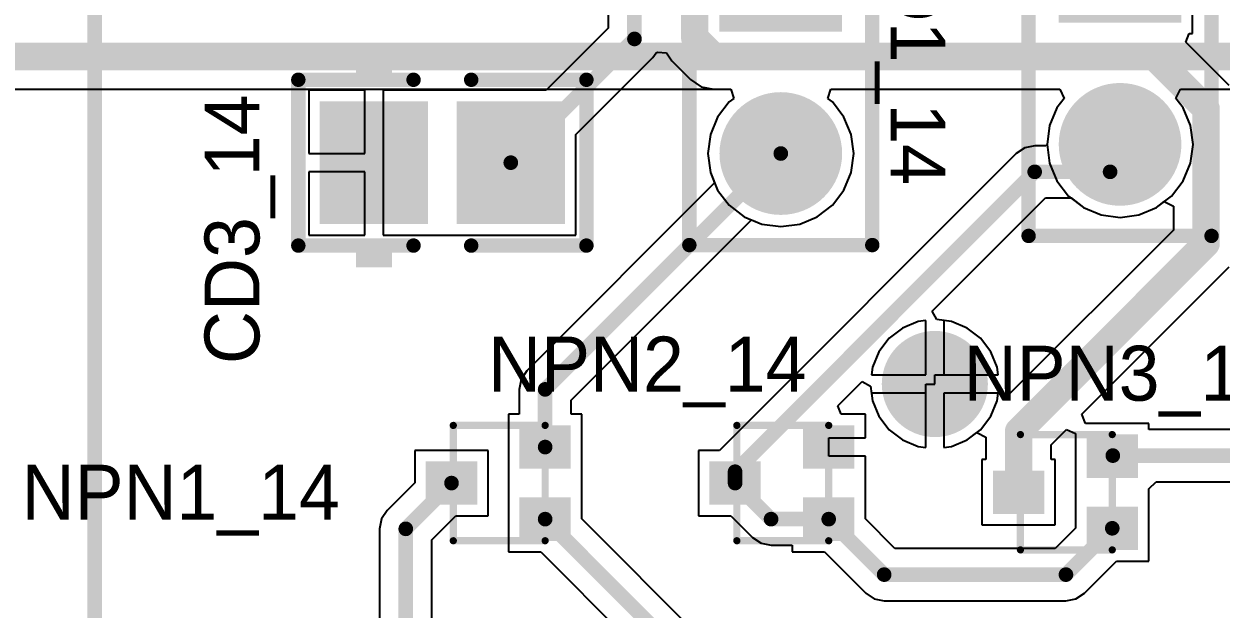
# Model space of a CAD drawing. Header units: millimetres. Extents: x 0.67 to 7.75, y 0.64 to 6.06.
# Drawn here: x 4.989 to 5.643, y 4.871 to 5.191 of the extents above; entities that cross this region are included whole.
import ezdxf

# ---------------------------------------------------------------- set-up
doc = ezdxf.new("R2010")
doc.units = ezdxf.units.MM
doc.header["$MEASUREMENT"] = 0
for name, color, linetype in [('BottomLayer', 5, 'Continuous'), ('BottomSolder', 6, 'Continuous'), ('MultiLayer', 9, 'Continuous'), ('PadHoleLayer', 156, 'Continuous'), ('TopLayer', 1, 'Continuous'), ('TopOverlay', 2, 'Continuous'), ('TopPaste', 8, 'Continuous'), ('TopSolder', 216, 'Continuous'), ('ViaHoleLayer', 16, 'Continuous')]:
    doc.layers.add(name, color=color, linetype=linetype)

# ---------------------------------------------------------------- blocks, each defined once
blk = doc.blocks.new('MMBT3904T_363')
at = {"layer": 'TopLayer'}
for points in [[(0.00787, -0.01004), (0.00787, 0.01004), (-0.00787, -0.01004), (-0.00787, 0.01004)], [(-0.01181, -0.06122), (-0.01181, -0.04114), (-0.02756, -0.06122), (-0.02756, -0.04114)], [(0.02756, -0.06122), (0.02756, -0.04114), (0.01181, -0.06122), (0.01181, -0.04114)]]:
    blk.add_solid(points, dxfattribs=at)
at = {"layer": 'TopOverlay', "const_width": 0.00394}
for points in [[(-0.0315, -0.00098), (0.0315, -0.00098)], [(-0.0315, -0.00098), (-0.0315, -0.05118)], [(0.0315, -0.00098), (0.0315, -0.05118)], [(-0.0315, -0.05118), (0.0315, -0.05118)]]:
    blk.add_lwpolyline(points, dxfattribs=at)
at = {"layer": 'TopOverlay', "const_width": 0.00197}
for points in [[(-0.03248, -0.00098, 1), (-0.03051, -0.00098, 1)], [(-0.03248, -0.00098, 1), (-0.03051, -0.00098, 1)], [(0.03051, -0.00098, 1), (0.03248, -0.00098, 1)], [(0.03051, -0.00098, 1), (0.03248, -0.00098, 1)], [(-0.03248, -0.05118, 1), (-0.03051, -0.05118, 1)], [(-0.03248, -0.05118, 1), (-0.03051, -0.05118, 1)], [(0.03051, -0.05118, 1), (0.03248, -0.05118, 1)], [(0.03051, -0.05118, 1), (0.03248, -0.05118, 1)]]:
    blk.add_lwpolyline(points, format="xyb", close=True, dxfattribs=at)
at = {"layer": 'TopPaste'}
for points in [[(0.00787, -0.01004), (0.00787, 0.01004), (-0.00787, -0.01004), (-0.00787, 0.01004)], [(-0.01181, -0.06122), (-0.01181, -0.04114), (-0.02756, -0.06122), (-0.02756, -0.04114)], [(0.02756, -0.06122), (0.02756, -0.04114), (0.01181, -0.06122), (0.01181, -0.04114)]]:
    blk.add_solid(points, dxfattribs=at)
at = {"layer": 'TopSolder'}
for points in [[(0.01187, -0.01404), (0.01187, 0.01404), (-0.01187, -0.01404), (-0.01187, 0.01404)], [(-0.00781, -0.06522), (-0.00781, -0.03714), (-0.03156, -0.06522), (-0.03156, -0.03714)], [(0.03156, -0.06522), (0.03156, -0.03714), (0.00781, -0.06522), (0.00781, -0.03714)]]:
    blk.add_solid(points, dxfattribs=at)
blk = doc.blocks.new('MMBT3904T_364')
at = {"layer": 'TopLayer'}
for points in [[(0.00787, -0.01004), (0.00787, 0.01004), (-0.00787, -0.01004), (-0.00787, 0.01004)], [(-0.01181, -0.06122), (-0.01181, -0.04114), (-0.02756, -0.06122), (-0.02756, -0.04114)], [(0.02756, -0.06122), (0.02756, -0.04114), (0.01181, -0.06122), (0.01181, -0.04114)]]:
    blk.add_solid(points, dxfattribs=at)
at = {"layer": 'TopOverlay', "const_width": 0.00394}
for points in [[(-0.0315, -0.00098), (0.0315, -0.00098)], [(-0.0315, -0.00098), (-0.0315, -0.05118)], [(0.0315, -0.00098), (0.0315, -0.05118)], [(-0.0315, -0.05118), (0.0315, -0.05118)]]:
    blk.add_lwpolyline(points, dxfattribs=at)
at = {"layer": 'TopOverlay', "const_width": 0.00197}
for points in [[(-0.03248, -0.00098, 1), (-0.03051, -0.00098, 1)], [(-0.03248, -0.00098, 1), (-0.03051, -0.00098, 1)], [(0.03051, -0.00098, 1), (0.03248, -0.00098, 1)], [(0.03051, -0.00098, 1), (0.03248, -0.00098, 1)], [(-0.03248, -0.05118, 1), (-0.03051, -0.05118, 1)], [(-0.03248, -0.05118, 1), (-0.03051, -0.05118, 1)], [(0.03051, -0.05118, 1), (0.03248, -0.05118, 1)], [(0.03051, -0.05118, 1), (0.03248, -0.05118, 1)]]:
    blk.add_lwpolyline(points, format="xyb", close=True, dxfattribs=at)
at = {"layer": 'TopPaste'}
for points in [[(0.00787, -0.01004), (0.00787, 0.01004), (-0.00787, -0.01004), (-0.00787, 0.01004)], [(-0.01181, -0.06122), (-0.01181, -0.04114), (-0.02756, -0.06122), (-0.02756, -0.04114)], [(0.02756, -0.06122), (0.02756, -0.04114), (0.01181, -0.06122), (0.01181, -0.04114)]]:
    blk.add_solid(points, dxfattribs=at)
at = {"layer": 'TopSolder'}
for points in [[(0.01187, -0.01404), (0.01187, 0.01404), (-0.01187, -0.01404), (-0.01187, 0.01404)], [(-0.00781, -0.06522), (-0.00781, -0.03714), (-0.03156, -0.06522), (-0.03156, -0.03714)], [(0.03156, -0.06522), (0.03156, -0.03714), (0.00781, -0.06522), (0.00781, -0.03714)]]:
    blk.add_solid(points, dxfattribs=at)
blk = doc.blocks.new('MMBT3904T_365')
at = {"layer": 'TopLayer'}
for points in [[(0.00787, -0.01004), (0.00787, 0.01004), (-0.00787, -0.01004), (-0.00787, 0.01004)], [(-0.01181, -0.06122), (-0.01181, -0.04114), (-0.02756, -0.06122), (-0.02756, -0.04114)], [(0.02756, -0.06122), (0.02756, -0.04114), (0.01181, -0.06122), (0.01181, -0.04114)]]:
    blk.add_solid(points, dxfattribs=at)
at = {"layer": 'TopOverlay', "const_width": 0.00394}
for points in [[(-0.0315, -0.00098), (0.0315, -0.00098)], [(-0.0315, -0.00098), (-0.0315, -0.05118)], [(0.0315, -0.00098), (0.0315, -0.05118)], [(-0.0315, -0.05118), (0.0315, -0.05118)]]:
    blk.add_lwpolyline(points, dxfattribs=at)
at = {"layer": 'TopOverlay', "const_width": 0.00197}
for points in [[(-0.03248, -0.00098, 1), (-0.03051, -0.00098, 1)], [(-0.03248, -0.00098, 1), (-0.03051, -0.00098, 1)], [(0.03051, -0.00098, 1), (0.03248, -0.00098, 1)], [(0.03051, -0.00098, 1), (0.03248, -0.00098, 1)], [(-0.03248, -0.05118, 1), (-0.03051, -0.05118, 1)], [(-0.03248, -0.05118, 1), (-0.03051, -0.05118, 1)], [(0.03051, -0.05118, 1), (0.03248, -0.05118, 1)], [(0.03051, -0.05118, 1), (0.03248, -0.05118, 1)]]:
    blk.add_lwpolyline(points, format="xyb", close=True, dxfattribs=at)
at = {"layer": 'TopPaste'}
for points in [[(0.00787, -0.01004), (0.00787, 0.01004), (-0.00787, -0.01004), (-0.00787, 0.01004)], [(-0.01181, -0.06122), (-0.01181, -0.04114), (-0.02756, -0.06122), (-0.02756, -0.04114)], [(0.02756, -0.06122), (0.02756, -0.04114), (0.01181, -0.06122), (0.01181, -0.04114)]]:
    blk.add_solid(points, dxfattribs=at)
at = {"layer": 'TopSolder'}
for points in [[(0.01187, -0.01404), (0.01187, 0.01404), (-0.01187, -0.01404), (-0.01187, 0.01404)], [(-0.00781, -0.06522), (-0.00781, -0.03714), (-0.03156, -0.06522), (-0.03156, -0.03714)], [(0.03156, -0.06522), (0.03156, -0.03714), (0.00781, -0.06522), (0.00781, -0.03714)]]:
    blk.add_solid(points, dxfattribs=at)
blk = doc.blocks.new('HDR1X2_366')
at = {"layer": 'BottomLayer', "const_width": 0.02953}
blk.add_lwpolyline([(0.08524, 0, 1), (0.11476, 0, 1)], format="xyb", close=True, dxfattribs=at)
at = {"layer": 'BottomLayer'}
blk.add_solid([(-0.02953, -0.02953), (0.02953, -0.02953), (-0.02953, 0.02953), (0.02953, 0.02953)], dxfattribs=at)
at = {"layer": 'BottomSolder', "const_width": 0.03353}
blk.add_lwpolyline([(0.08324, 0, 1), (0.11676, 0, 1)], format="xyb", close=True, dxfattribs=at)
at = {"layer": 'BottomSolder'}
blk.add_solid([(-0.03353, -0.03353), (0.03353, -0.03353), (-0.03353, 0.03353), (0.03353, 0.03353)], dxfattribs=at)
at = {"layer": 'MultiLayer', "const_width": 0.02953}
blk.add_lwpolyline([(0.08524, 0, 1), (0.11476, 0, 1)], format="xyb", close=True, dxfattribs=at)
at = {"layer": 'MultiLayer'}
blk.add_solid([(-0.02953, -0.02953), (0.02953, -0.02953), (-0.02953, 0.02953), (0.02953, 0.02953)], dxfattribs=at)
at = {"layer": 'PadHoleLayer', "const_width": 0.01772}
for points in [[(-0.00886, 0, 1), (0.00886, 0, 1)], [(0.09114, 0, 1), (0.10886, 0, 1)]]:
    blk.add_lwpolyline(points, format="xyb", close=True, dxfattribs=at)
at = {"layer": 'TopLayer', "const_width": 0.02953}
blk.add_lwpolyline([(0.08524, 0, 1), (0.11476, 0, 1)], format="xyb", close=True, dxfattribs=at)
at = {"layer": 'TopLayer'}
blk.add_solid([(-0.02953, -0.02953), (0.02953, -0.02953), (-0.02953, 0.02953), (0.02953, 0.02953)], dxfattribs=at)
at = {"layer": 'TopOverlay', "const_width": 0.00787}
for points in [[(-0.05, -0.05), (-0.05, 0.05)], [(0.15, 0.05), (-0.05, 0.05)], [(0.15, -0.05), (0.15, 0.05)], [(0.15, -0.05), (-0.05, -0.05)]]:
    blk.add_lwpolyline(points, dxfattribs=at)
at = {"layer": 'TopOverlay', "const_width": 0.00394}
for points in [[(-0.05197, 0.05, 1), (-0.04803, 0.05, 1)], [(-0.05197, 0.05, 1), (-0.04803, 0.05, 1)], [(0.14803, 0.05, 1), (0.15197, 0.05, 1)], [(0.14803, 0.05, 1), (0.15197, 0.05, 1)], [(-0.05197, -0.05, 1), (-0.04803, -0.05, 1)], [(-0.05197, -0.05, 1), (-0.04803, -0.05, 1)], [(0.14803, -0.05, 1), (0.15197, -0.05, 1)], [(0.14803, -0.05, 1), (0.15197, -0.05, 1)]]:
    blk.add_lwpolyline(points, format="xyb", close=True, dxfattribs=at)
at = {"layer": 'TopSolder', "const_width": 0.03353}
blk.add_lwpolyline([(0.08324, 0, 1), (0.11676, 0, 1)], format="xyb", close=True, dxfattribs=at)
at = {"layer": 'TopSolder'}
blk.add_solid([(-0.03353, -0.03353), (0.03353, -0.03353), (-0.03353, 0.03353), (0.03353, 0.03353)], dxfattribs=at)
blk = doc.blocks.new('HDR1X2_367')
at = {"layer": 'BottomLayer', "const_width": 0.02953}
blk.add_lwpolyline([(0.08524, 0, 1), (0.11476, 0, 1)], format="xyb", close=True, dxfattribs=at)
at = {"layer": 'BottomLayer'}
blk.add_solid([(-0.02953, -0.02953), (0.02953, -0.02953), (-0.02953, 0.02953), (0.02953, 0.02953)], dxfattribs=at)
at = {"layer": 'BottomSolder', "const_width": 0.03353}
blk.add_lwpolyline([(0.08324, 0, 1), (0.11676, 0, 1)], format="xyb", close=True, dxfattribs=at)
at = {"layer": 'BottomSolder'}
blk.add_solid([(-0.03353, -0.03353), (0.03353, -0.03353), (-0.03353, 0.03353), (0.03353, 0.03353)], dxfattribs=at)
at = {"layer": 'MultiLayer', "const_width": 0.02953}
blk.add_lwpolyline([(0.08524, 0, 1), (0.11476, 0, 1)], format="xyb", close=True, dxfattribs=at)
at = {"layer": 'MultiLayer'}
blk.add_solid([(-0.02953, -0.02953), (0.02953, -0.02953), (-0.02953, 0.02953), (0.02953, 0.02953)], dxfattribs=at)
at = {"layer": 'PadHoleLayer', "const_width": 0.01772}
for points in [[(-0.00886, 0, 1), (0.00886, 0, 1)], [(0.09114, 0, 1), (0.10886, 0, 1)]]:
    blk.add_lwpolyline(points, format="xyb", close=True, dxfattribs=at)
at = {"layer": 'TopLayer', "const_width": 0.02953}
blk.add_lwpolyline([(0.08524, 0, 1), (0.11476, 0, 1)], format="xyb", close=True, dxfattribs=at)
at = {"layer": 'TopLayer'}
blk.add_solid([(-0.02953, -0.02953), (0.02953, -0.02953), (-0.02953, 0.02953), (0.02953, 0.02953)], dxfattribs=at)
at = {"layer": 'TopOverlay', "const_width": 0.00787}
for points in [[(-0.05, -0.05), (-0.05, 0.05)], [(0.15, 0.05), (-0.05, 0.05)], [(0.15, -0.05), (0.15, 0.05)], [(0.15, -0.05), (-0.05, -0.05)]]:
    blk.add_lwpolyline(points, dxfattribs=at)
at = {"layer": 'TopOverlay', "const_width": 0.00394}
for points in [[(-0.05197, 0.05, 1), (-0.04803, 0.05, 1)], [(-0.05197, 0.05, 1), (-0.04803, 0.05, 1)], [(0.14803, 0.05, 1), (0.15197, 0.05, 1)], [(0.14803, 0.05, 1), (0.15197, 0.05, 1)], [(-0.05197, -0.05, 1), (-0.04803, -0.05, 1)], [(-0.05197, -0.05, 1), (-0.04803, -0.05, 1)], [(0.14803, -0.05, 1), (0.15197, -0.05, 1)], [(0.14803, -0.05, 1), (0.15197, -0.05, 1)]]:
    blk.add_lwpolyline(points, format="xyb", close=True, dxfattribs=at)
at = {"layer": 'TopSolder', "const_width": 0.03353}
blk.add_lwpolyline([(0.08324, 0, 1), (0.11676, 0, 1)], format="xyb", close=True, dxfattribs=at)
at = {"layer": 'TopSolder'}
blk.add_solid([(-0.03353, -0.03353), (0.03353, -0.03353), (-0.03353, 0.03353), (0.03353, 0.03353)], dxfattribs=at)
blk = doc.blocks.new('CC2012_0805_372')
at = {"layer": 'TopLayer'}
for points in [[(-0.06299, -0.02953), (-0.01181, -0.02953), (-0.06299, 0.02953), (-0.01181, 0.02953)], [(0.01181, -0.02953), (0.06299, -0.02953), (0.01181, 0.02953), (0.06299, 0.02953)]]:
    blk.add_solid(points, dxfattribs=at)
at = {"layer": 'TopOverlay', "const_width": 0.00787}
for points in [[(-0.07874, -0.04528), (-0.07874, 0.04528)], [(-0.07874, 0.04528), (-0.01575, 0.04528)], [(0.01575, 0.04528), (0.07874, 0.04528)], [(0.07874, -0.04528), (0.07874, 0.04528)], [(-0.07874, -0.04528), (-0.01575, -0.04528)], [(0.01575, -0.04528), (0.07874, -0.04528)]]:
    blk.add_lwpolyline(points, dxfattribs=at)
at = {"layer": 'TopOverlay', "const_width": 0.00394}
for points in [[(-0.08071, 0.04528, 1), (-0.07677, 0.04528, 1)], [(-0.08071, 0.04528, 1), (-0.07677, 0.04528, 1)], [(-0.01772, 0.04528, 1), (-0.01378, 0.04528, 1)], [(0.01378, 0.04528, 1), (0.01772, 0.04528, 1)], [(0.07677, 0.04528, 1), (0.08071, 0.04528, 1)], [(0.07677, 0.04528, 1), (0.08071, 0.04528, 1)], [(-0.08071, -0.04528, 1), (-0.07677, -0.04528, 1)], [(-0.08071, -0.04528, 1), (-0.07677, -0.04528, 1)], [(-0.01772, -0.04528, 1), (-0.01378, -0.04528, 1)], [(0.01378, -0.04528, 1), (0.01772, -0.04528, 1)], [(0.07677, -0.04528, 1), (0.08071, -0.04528, 1)], [(0.07677, -0.04528, 1), (0.08071, -0.04528, 1)]]:
    blk.add_lwpolyline(points, format="xyb", close=True, dxfattribs=at)
at = {"layer": 'TopOverlay'}
for points in [[(-0.04724, 0.04882), (-0.02756, 0.04882), (-0.04724, 0.05669), (-0.02756, 0.05669)], [(-0.04724, -0.05709), (-0.02756, -0.05709), (-0.04724, -0.04921), (-0.02756, -0.04921)]]:
    blk.add_solid(points, dxfattribs=at)
at = {"layer": 'TopPaste'}
for points in [[(-0.06299, -0.02953), (-0.01181, -0.02953), (-0.06299, 0.02953), (-0.01181, 0.02953)], [(0.01181, -0.02953), (0.06299, -0.02953), (0.01181, 0.02953), (0.06299, 0.02953)]]:
    blk.add_solid(points, dxfattribs=at)
at = {"layer": 'TopSolder'}
for points in [[(-0.06699, -0.03353), (-0.00781, -0.03353), (-0.06699, 0.03353), (-0.00781, 0.03353)], [(0.00781, -0.03353), (0.06699, -0.03353), (0.00781, 0.03353), (0.06699, 0.03353)]]:
    blk.add_solid(points, dxfattribs=at)

msp = doc.modelspace()

# ---------------------------------------------------------------- linework, layer by layer
at = {"layer": 'BottomLayer'}
for p, q in [((4.83757, 5.15502), (5.37543, 5.15502)), ((5.37713, 5.15002), (5.3746, 5.14808)), ((5.37543, 5.15502), (5.37713, 5.15002)), ((5.42846, 5.15002), (5.43016, 5.15502)), ((5.43099, 5.14808), (5.42846, 5.15002)), ((5.43016, 5.15502), (5.55524, 5.15502)), ((5.55771, 5.15002), (5.55372, 5.14482)), ((5.55524, 5.15502), (5.55771, 5.15002)), ((5.61879, 5.15002), (5.62126, 5.15502)), ((5.62278, 5.14482), (5.61879, 5.15002)), ((5.62126, 5.15502), (5.75106, 5.15502)), ((5.3746, 5.14808), (5.36827, 5.13982)), ((5.43732, 5.13982), (5.43099, 5.14808)), ((5.55372, 5.14482), (5.54974, 5.1352)), ((5.62676, 5.1352), (5.62278, 5.14482)), ((5.36827, 5.13982), (5.36429, 5.1302)), ((5.44131, 5.1302), (5.43732, 5.13982)), ((5.54974, 5.1352), (5.54838, 5.12489)), ((5.62812, 5.12489), (5.62676, 5.1352)), ((5.36429, 5.1302), (5.36293, 5.11989)), ((5.44266, 5.11989), (5.44131, 5.1302)), ((5.54838, 5.12489), (5.54974, 5.11457)), ((5.62676, 5.11457), (5.62812, 5.12489)), ((5.36293, 5.11989), (5.36429, 5.10957)), ((5.44131, 5.10957), (5.44266, 5.11989)), ((5.54974, 5.11457), (5.55372, 5.10495)), ((5.62278, 5.10495), (5.62676, 5.11457)), ((5.36429, 5.10957), (5.36827, 5.09995)), ((5.43732, 5.09995), (5.44131, 5.10957)), ((5.55372, 5.10495), (5.56006, 5.09669)), ((5.61644, 5.09669), (5.62278, 5.10495)), ((5.36827, 5.09995), (5.3746, 5.09169)), ((5.43099, 5.09169), (5.43732, 5.09995)), ((5.3746, 5.09169), (5.38286, 5.08536)), ((5.42273, 5.08536), (5.43099, 5.09169)), ((5.56006, 5.09669), (5.56832, 5.09036)), ((5.60819, 5.09036), (5.61644, 5.09669)), ((5.38286, 5.08536), (5.39248, 5.08138)), ((5.41311, 5.08138), (5.42273, 5.08536)), ((5.56832, 5.09036), (5.57793, 5.08638)), ((5.57793, 5.08638), (5.58825, 5.08502)), ((5.58825, 5.08502), (5.59857, 5.08638)), ((5.59857, 5.08638), (5.60819, 5.09036)), ((5.39248, 5.08138), (5.4028, 5.08002)), ((5.4028, 5.08002), (5.41311, 5.08138)), ((5.47786, 5.0281), (5.46935, 5.02457)), ((5.482, 5.02864), (5.47786, 5.0281)), ((5.482, 4.999), (5.482, 5.02864)), ((5.49614, 5.0281), (5.492, 5.02864)), ((5.492, 5.02864), (5.492, 4.999)), ((5.50465, 5.02457), (5.49614, 5.0281)), ((5.46935, 5.02457), (5.46204, 5.01896)), ((5.51196, 5.01896), (5.50465, 5.02457)), ((5.46204, 5.01896), (5.45643, 5.01165)), ((5.51757, 5.01165), (5.51196, 5.01896)), ((5.45643, 5.01165), (5.4529, 5.00314)), ((5.5211, 5.00314), (5.51757, 5.01165)), ((5.4529, 5.00314), (5.45236, 4.999)), ((5.52164, 4.999), (5.5211, 5.00314)), ((5.45236, 4.999), (5.482, 4.999)), ((5.492, 4.999), (5.52164, 4.999)), ((5.482, 4.989), (5.45236, 4.989)), ((5.45236, 4.989), (5.4529, 4.98486)), ((5.482, 4.95936), (5.482, 4.989)), ((5.52164, 4.989), (5.492, 4.989)), ((5.492, 4.989), (5.492, 4.95936)), ((5.5211, 4.98486), (5.52164, 4.989)), ((5.4529, 4.98486), (5.45643, 4.97635)), ((5.51757, 4.97635), (5.5211, 4.98486)), ((5.45643, 4.97635), (5.46204, 4.96904)), ((5.51196, 4.96904), (5.51757, 4.97635)), ((5.46204, 4.96904), (5.46935, 4.96343)), ((5.50465, 4.96343), (5.51196, 4.96904)), ((5.46935, 4.96343), (5.47786, 4.9599)), ((5.49614, 4.9599), (5.50465, 4.96343)), ((5.47786, 4.9599), (5.482, 4.95936)), ((5.492, 4.95936), (5.49614, 4.9599))]:
    msp.add_line(p, q, dxfattribs=at)
at = {"layer": 'BottomLayer', "const_width": 0.015}
msp.add_lwpolyline([(4.80714, 5.17286), (6.78786, 5.17286)], dxfattribs=at)
at = {"layer": 'BottomLayer', "const_width": 0.025}
msp.add_lwpolyline([(5.4745, 4.994, 1), (5.4995, 4.994, 1)], format="xyb", close=True, dxfattribs=at)
at = {"layer": 'BottomSolder', "const_width": 0.029}
msp.add_lwpolyline([(5.4725, 4.994, 1), (5.5015, 4.994, 1)], format="xyb", close=True, dxfattribs=at)
at = {"layer": 'MultiLayer', "const_width": 0.025}
msp.add_lwpolyline([(5.4745, 4.994, 1), (5.4995, 4.994, 1)], format="xyb", close=True, dxfattribs=at)
at = {"layer": 'TopLayer'}
for p, q in [((5.30852, 5.29411), (5.30852, 5.1884)), ((5.62778, 5.18536), (5.62778, 5.26441)), ((5.30852, 5.1884), (5.27454, 5.15441)), ((5.62414, 5.18074), (5.62605, 5.18536)), ((5.62605, 5.18536), (5.62778, 5.18536)), ((5.6479, 5.15698), (5.62414, 5.18074)), ((5.29079, 5.13029), (5.33289, 5.17239)), ((5.33289, 5.17239), (5.33461, 5.17496)), ((5.33289, 5.17239), (5.33289, 5.17239)), ((5.33461, 5.17496), (5.33538, 5.17518)), ((5.33538, 5.17518), (5.34026, 5.17483)), ((5.34026, 5.17483), (5.34315, 5.17049)), ((5.34315, 5.17049), (5.3534, 5.16024)), ((5.3534, 5.16024), (5.3534, 5.16024)), ((5.3534, 5.16024), (5.35919, 5.15637)), ((5.17539, 5.15441), (5.1448, 5.15441)), ((5.1448, 5.15441), (5.1448, 5.11989)), ((5.17539, 5.11989), (5.17539, 5.15441)), ((5.21461, 5.15441), (5.18539, 5.15441)), ((5.18539, 5.15441), (5.18539, 5.11489)), ((5.21598, 5.15441), (5.21461, 5.15441)), ((5.21961, 5.15441), (5.21598, 5.15441)), ((5.22098, 5.15441), (5.21961, 5.15441)), ((5.27454, 5.15441), (5.22098, 5.15441)), ((5.35919, 5.15637), (5.36602, 5.15502)), ((5.36602, 5.15502), (5.37543, 5.15502)), ((5.37713, 5.15002), (5.3746, 5.14808)), ((5.37543, 5.15502), (5.37713, 5.15002)), ((5.42846, 5.15002), (5.43016, 5.15502)), ((5.43099, 5.14808), (5.42846, 5.15002)), ((5.43016, 5.15502), (5.55524, 5.15502)), ((5.55771, 5.15002), (5.55372, 5.14482)), ((5.55524, 5.15502), (5.55771, 5.15002)), ((5.3746, 5.14808), (5.36827, 5.13982)), ((5.43732, 5.13982), (5.43099, 5.14808)), ((5.55372, 5.14482), (5.54974, 5.1352)), ((5.36827, 5.13982), (5.36429, 5.1302)), ((5.44131, 5.1302), (5.43732, 5.13982)), ((5.54974, 5.1352), (5.54838, 5.12489)), ((5.29079, 5.07536), (5.29079, 5.13029)), ((5.36429, 5.1302), (5.36293, 5.11989)), ((5.44266, 5.11989), (5.44131, 5.1302)), ((5.54158, 5.12416), (5.53612, 5.12307)), ((5.54775, 5.12416), (5.54158, 5.12416)), ((5.54158, 5.12416), (5.54158, 5.12416)), ((5.54838, 5.12489), (5.54775, 5.12416)), ((5.1448, 5.11989), (5.17539, 5.11989)), ((5.36293, 5.11989), (5.36429, 5.10957)), ((5.53149, 5.11998), (5.36927, 4.95776)), ((5.44131, 5.10957), (5.44266, 5.11989)), ((5.53612, 5.12307), (5.53149, 5.11998)), ((5.53149, 5.11998), (5.53149, 5.11998)), ((5.18539, 5.11489), (5.18539, 5.07536)), ((5.17539, 5.10989), (5.1448, 5.10989)), ((5.1448, 5.10989), (5.1448, 5.07536)), ((5.17539, 5.07536), (5.17539, 5.10989)), ((5.36429, 5.10957), (5.36663, 5.10391)), ((5.43732, 5.09995), (5.44131, 5.10957)), ((5.36663, 5.10391), (5.26388, 5.00116)), ((5.43099, 5.09169), (5.43732, 5.09995)), ((5.42273, 5.08536), (5.43099, 5.09169)), ((5.48559, 5.03371), (5.54749, 5.09561)), ((5.54749, 5.09561), (5.56147, 5.09561)), ((5.56147, 5.09561), (5.56832, 5.09036)), ((5.60819, 5.09036), (5.61244, 5.09362)), ((5.61244, 5.09362), (5.61744, 5.09115)), ((5.61744, 5.09115), (5.61744, 5.07809)), ((5.41311, 5.08138), (5.42273, 5.08536)), ((5.56832, 5.09036), (5.57793, 5.08638)), ((5.57793, 5.08638), (5.58825, 5.08502)), ((5.58825, 5.08502), (5.59857, 5.08638)), ((5.59857, 5.08638), (5.60819, 5.09036)), ((5.28825, 4.98515), (5.38682, 5.08372)), ((5.38682, 5.08372), (5.39248, 5.08138)), ((5.39248, 5.08138), (5.4028, 5.08002)), ((5.4028, 5.08002), (5.41311, 5.08138)), ((5.61744, 5.07809), (5.52644, 4.98709)), ((5.1448, 5.07536), (5.17539, 5.07536)), ((5.18539, 5.07536), (5.21461, 5.07536)), ((5.21461, 5.07536), (5.21598, 5.07536)), ((5.21598, 5.07536), (5.21961, 5.07536)), ((5.21961, 5.07536), (5.22098, 5.07536)), ((5.22098, 5.07536), (5.29079, 5.07536)), ((5.56726, 4.97745), (5.6479, 5.05808)), ((5.48811, 5.02916), (5.48559, 5.03371)), ((5.49614, 5.0281), (5.48811, 5.02916)), ((5.50465, 5.02457), (5.49614, 5.0281)), ((5.51196, 5.01896), (5.50465, 5.02457)), ((5.51757, 5.01165), (5.51196, 5.01896)), ((5.5211, 5.00314), (5.51757, 5.01165)), ((5.26388, 5.00116), (5.26079, 4.99653)), ((5.52164, 4.999), (5.5211, 5.00314)), ((5.26079, 4.99653), (5.2597, 4.99107)), ((5.43394, 4.98206), (5.44729, 4.99541)), ((5.44729, 4.99541), (5.45184, 4.99289)), ((5.482, 4.95936), (5.482, 4.994)), ((5.482, 4.994), (5.487, 4.994)), ((5.487, 4.994), (5.487, 4.999)), ((5.487, 4.999), (5.52164, 4.999)), ((5.2597, 4.99107), (5.2597, 4.99107)), ((5.2597, 4.99107), (5.2597, 4.97745)), ((5.45184, 4.99289), (5.4529, 4.98486)), ((5.52255, 4.989), (5.492, 4.989)), ((5.492, 4.989), (5.492, 4.95936)), ((5.52644, 4.98709), (5.52255, 4.989)), ((5.28825, 4.97745), (5.28825, 4.98515)), ((5.43586, 4.97745), (5.43394, 4.98206)), ((5.4529, 4.98486), (5.45643, 4.97635)), ((5.2597, 4.97745), (5.25394, 4.97745)), ((5.25394, 4.97745), (5.25394, 4.94308)), ((5.29402, 4.97745), (5.28825, 4.97745)), ((5.29402, 4.94308), (5.29402, 4.97745)), ((5.44902, 4.97745), (5.43586, 4.97745)), ((5.44902, 4.96457), (5.44902, 4.97745)), ((5.45643, 4.97635), (5.46204, 4.96904)), ((5.56933, 4.97244), (5.56726, 4.97745)), ((5.46204, 4.96904), (5.46935, 4.96343)), ((5.50465, 4.96343), (5.50995, 4.9675)), ((5.50995, 4.9675), (5.51495, 4.96503)), ((5.55064, 4.96082), (5.55894, 4.96912)), ((5.55894, 4.96912), (5.56394, 4.96705)), ((5.56394, 4.96705), (5.56394, 4.93808)), ((5.60402, 4.97244), (5.56933, 4.97244)), ((5.60402, 4.96916), (5.60402, 4.97244)), ((5.68592, 4.96916), (5.60402, 4.96916)), ((5.42898, 4.95457), (5.42898, 4.96457)), ((5.42898, 4.96457), (5.44902, 4.96457)), ((5.46935, 4.96343), (5.47786, 4.9599)), ((5.49614, 4.9599), (5.50465, 4.96343)), ((5.51495, 4.96503), (5.51495, 4.95276)), ((5.55064, 4.95276), (5.55064, 4.96082)), ((5.24283, 4.95776), (5.20276, 4.95776)), ((5.20276, 4.95776), (5.20276, 4.94003)), ((5.24283, 4.92201), (5.24283, 4.95776)), ((5.36927, 4.95776), (5.35776, 4.95776)), ((5.35776, 4.95776), (5.35776, 4.92201)), ((5.44902, 4.95457), (5.42898, 4.95457)), ((5.44902, 4.9417), (5.44902, 4.95457)), ((5.47786, 4.9599), (5.482, 4.95936)), ((5.492, 4.95936), (5.49614, 4.9599)), ((5.51495, 4.95276), (5.51276, 4.95276)), ((5.51276, 4.95276), (5.51276, 4.91701)), ((5.55283, 4.95276), (5.55064, 4.95276)), ((5.55283, 4.91701), (5.55283, 4.95276)), ((5.25394, 4.94308), (5.25394, 4.9417)), ((5.25394, 4.9417), (5.25394, 4.93808)), ((5.29402, 4.9417), (5.29402, 4.94308)), ((5.29402, 4.93808), (5.29402, 4.9417)), ((5.44902, 4.93807), (5.44902, 4.9417)), ((5.44902, 4.9417), (5.44902, 4.9417)), ((5.60402, 4.9367), (5.60797, 4.94061)), ((5.60797, 4.94061), (5.68592, 4.94061)), ((5.20276, 4.94003), (5.1877, 4.92498)), ((5.25394, 4.93808), (5.25394, 4.9367)), ((5.25394, 4.9367), (5.25394, 4.90233)), ((5.29402, 4.9367), (5.29402, 4.93808)), ((5.29402, 4.92035), (5.29402, 4.9367)), ((5.44902, 4.92035), (5.44902, 4.93807)), ((5.44902, 4.93807), (5.44902, 4.93807)), ((5.56394, 4.93808), (5.56394, 4.9367)), ((5.56394, 4.9367), (5.56394, 4.93307)), ((5.60402, 4.93307), (5.60402, 4.9367)), ((5.56394, 4.93307), (5.56394, 4.9317)), ((5.56394, 4.9317), (5.56394, 4.91535)), ((5.60402, 4.9317), (5.60402, 4.93307)), ((5.60402, 4.89733), (5.60402, 4.9317)), ((5.1877, 4.92498), (5.18461, 4.92035)), ((5.21207, 4.90897), (5.22511, 4.92201)), ((5.22511, 4.92201), (5.24283, 4.92201)), ((5.35776, 4.92201), (5.37548, 4.92201)), ((5.37548, 4.92201), (5.38739, 4.91011)), ((5.18461, 4.92035), (5.18352, 4.91489)), ((5.18352, 4.91489), (5.18352, 4.91489)), ((5.18352, 4.91489), (5.18352, 4.84788)), ((5.37863, 4.83573), (5.29402, 4.92035)), ((5.4652, 4.90416), (5.44902, 4.92035)), ((5.51276, 4.91701), (5.55283, 4.91701)), ((5.56394, 4.91535), (5.55275, 4.90416)), ((5.21207, 4.84788), (5.21207, 4.90897)), ((5.38739, 4.91011), (5.39202, 4.90701)), ((5.25394, 4.90233), (5.27166, 4.90233)), ((5.27166, 4.90233), (5.3695, 4.80449)), ((5.39202, 4.90701), (5.39748, 4.90593)), ((5.39748, 4.90593), (5.39748, 4.90593)), ((5.39748, 4.90593), (5.40894, 4.90593)), ((5.40894, 4.90593), (5.40894, 4.90233)), ((5.40894, 4.90233), (5.42666, 4.90233)), ((5.42666, 4.90233), (5.4492, 4.87979)), ((5.55275, 4.90416), (5.4652, 4.90416)), ((5.56876, 4.87979), (5.58629, 4.89733)), ((5.58629, 4.89733), (5.60402, 4.89733)), ((5.4492, 4.87979), (5.4492, 4.87979)), ((5.4492, 4.87979), (5.45383, 4.8767)), ((5.45383, 4.8767), (5.45929, 4.87561)), ((5.45929, 4.87561), (5.45929, 4.87561)), ((5.45929, 4.87561), (5.55866, 4.87561)), ((5.55866, 4.87561), (5.56412, 4.8767)), ((5.55866, 4.87561), (5.55866, 4.87561)), ((5.56412, 4.8767), (5.56876, 4.87979))]:
    msp.add_line(p, q, dxfattribs=at)
for points, const_width in [([(5.3228, 5.18248), (5.3228, 5.29411)], 0.008), ([(5.35577, 5.18311), (5.35577, 5.25666)], 0.015), ([(5.35577, 5.18311), (5.36602, 5.17286)], 0.015), ([(5.2552, 5.11489), (5.3228, 5.18248)], 0.008), ([(5.36602, 5.17286), (5.60679, 5.17286)], 0.015), ([(5.60679, 5.17286), (5.63528, 5.14437)], 0.015), ([(5.63528, 5.0707), (5.63528, 5.14437)], 0.015), ([(5.27398, 4.99107), (5.4028, 5.11989)], 0.008), ([(5.3778, 4.9461), (5.54158, 5.10989)], 0.008), ([(5.54158, 5.10989), (5.5828, 5.10989)], 0.008), ([(5.5328, 4.96821), (5.63528, 5.0707)], 0.015), ([(5.27398, 4.95957), (5.27398, 4.99107)], 0.008), ([(5.5328, 4.93489), (5.5328, 4.96821)], 0.015), ([(5.58429, 4.95489), (5.7228, 4.95489)], 0.008), ([(5.3778, 4.93989), (5.3778, 4.9461)], 0.008), ([(5.1978, 4.91489), (5.2228, 4.93989)], 0.008), ([(5.3778, 4.93989), (5.39748, 4.9202)], 0.008), ([(5.27398, 4.9202), (5.38189, 4.81229)], 0.008), ([(5.39748, 4.9202), (5.42898, 4.9202)], 0.008), ([(5.42898, 4.9202), (5.45929, 4.88989)], 0.008), ([(5.1978, 4.81229), (5.1978, 4.91489)], 0.008), ([(5.55866, 4.88989), (5.58398, 4.9152)], 0.008), ([(5.45929, 4.88989), (5.55866, 4.88989)], 0.008)]:
    msp.add_lwpolyline(points, dxfattribs=dict(at, const_width=const_width))
for points, const_width in [([(5.35202, 5.18311, 1), (5.35952, 5.18311, 1)], 0.0075), ([(5.35202, 5.18311, 1), (5.35952, 5.18311, 1)], 0.0075), ([(5.3208, 5.18248, 1), (5.3248, 5.18248, 1)], 0.004), ([(5.3208, 5.18248, 1), (5.3248, 5.18248, 1)], 0.004), ([(5.36227, 5.17286, 1), (5.36977, 5.17286, 1)], 0.0075), ([(5.36227, 5.17286, 1), (5.36977, 5.17286, 1)], 0.0075), ([(5.60304, 5.17286, 1), (5.61054, 5.17286, 1)], 0.0075), ([(5.60304, 5.17286, 1), (5.61054, 5.17286, 1)], 0.0075), ([(5.63153, 5.14437, 1), (5.63903, 5.14437, 1)], 0.0075), ([(5.63153, 5.14437, 1), (5.63903, 5.14437, 1)], 0.0075), ([(5.4008, 5.11989, 1), (5.4048, 5.11989, 1)], 0.004), ([(5.2532, 5.11489, 1), (5.2572, 5.11489, 1)], 0.004), ([(5.53958, 5.10989, 1), (5.54358, 5.10989, 1)], 0.004), ([(5.53958, 5.10989, 1), (5.54358, 5.10989, 1)], 0.004), ([(5.5808, 5.10989, 1), (5.5848, 5.10989, 1)], 0.004), ([(5.63153, 5.0707, 1), (5.63903, 5.0707, 1)], 0.0075), ([(5.63153, 5.0707, 1), (5.63903, 5.0707, 1)], 0.0075), ([(5.4745, 4.994, 1), (5.4995, 4.994, 1)], 0.025), ([(5.27198, 4.99107, 1), (5.27598, 4.99107, 1)], 0.004), ([(5.27198, 4.99107, 1), (5.27598, 4.99107, 1)], 0.004), ([(5.52905, 4.96821, 1), (5.53655, 4.96821, 1)], 0.0075), ([(5.52905, 4.96821, 1), (5.53655, 4.96821, 1)], 0.0075), ([(5.27198, 4.95957, 1), (5.27598, 4.95957, 1)], 0.004), ([(5.58229, 4.95489, 1), (5.58629, 4.95489, 1)], 0.004), ([(5.3758, 4.9461, 1), (5.3798, 4.9461, 1)], 0.004), ([(5.3758, 4.9461, 1), (5.3798, 4.9461, 1)], 0.004), ([(5.2208, 4.93989, 1), (5.2248, 4.93989, 1)], 0.004), ([(5.3758, 4.93989, 1), (5.3798, 4.93989, 1)], 0.004), ([(5.3758, 4.93989, 1), (5.3798, 4.93989, 1)], 0.004), ([(5.52905, 4.93489, 1), (5.53655, 4.93489, 1)], 0.0075), ([(5.27198, 4.9202, 1), (5.27598, 4.9202, 1)], 0.004), ([(5.39548, 4.9202, 1), (5.39948, 4.9202, 1)], 0.004), ([(5.39548, 4.9202, 1), (5.39948, 4.9202, 1)], 0.004), ([(5.42698, 4.9202, 1), (5.43098, 4.9202, 1)], 0.004), ([(5.42698, 4.9202, 1), (5.43098, 4.9202, 1)], 0.004), ([(5.1958, 4.91489, 1), (5.1998, 4.91489, 1)], 0.004), ([(5.1958, 4.91489, 1), (5.1998, 4.91489, 1)], 0.004), ([(5.58198, 4.9152, 1), (5.58598, 4.9152, 1)], 0.004), ([(5.45729, 4.88989, 1), (5.46129, 4.88989, 1)], 0.004), ([(5.45729, 4.88989, 1), (5.46129, 4.88989, 1)], 0.004), ([(5.55666, 4.88989, 1), (5.56066, 4.88989, 1)], 0.004), ([(5.55666, 4.88989, 1), (5.56066, 4.88989, 1)], 0.004)]:
    msp.add_lwpolyline(points, format="xyb", close=True, dxfattribs=dict(at, const_width=const_width))
at = {"layer": 'TopOverlay', "const_width": 0.008}
msp.add_lwpolyline([(5.0278, 4.26989), (5.0278, 5.67489)], dxfattribs=at)
at = {"layer": 'TopSolder', "const_width": 0.029}
msp.add_lwpolyline([(5.4725, 4.994, 1), (5.5015, 4.994, 1)], format="xyb", close=True, dxfattribs=at)
at = {"layer": 'ViaHoleLayer', "const_width": 0.014}
msp.add_lwpolyline([(5.48, 4.994, 1), (5.494, 4.994, 1)], format="xyb", close=True, dxfattribs=at)

# ---------------------------------------------------------------- block references
for name, p, rotation in [('HDR1X2_366', (5.58825, 5.22489), 270), ('HDR1X2_367', (5.4028, 5.21989), 270), ('MMBT3904T_365', (5.2228, 4.93989), 90), ('MMBT3904T_364', (5.3778, 4.93989), 90), ('MMBT3904T_363', (5.5328, 4.93489), 90)]:
    msp.add_blockref(name, p, dxfattribs=dict(rotation=rotation))
msp.add_blockref('CC2012_0805_372', (5.2178, 5.11489))

# ---------------------------------------------------------------- texts
at = {"layer": 'TopOverlay'}
for s, rotation, p in [('HD1_14', 270, (5.4628, 5.24989)), ('CD3_14', 90, (5.1178, 5.00489))]:
    msp.add_text(s, height=0.03, rotation=rotation, dxfattribs=at).set_placement(p)
for s, p in [('NPN2_14', (5.2428, 4.98989)), ('NPN3_14', (5.5028, 4.98489)), ('NPN1_14', (4.9878, 4.91989))]:
    msp.add_text(s, height=0.03, dxfattribs=at).set_placement(p)

doc.saveas('drawing.dxf')
